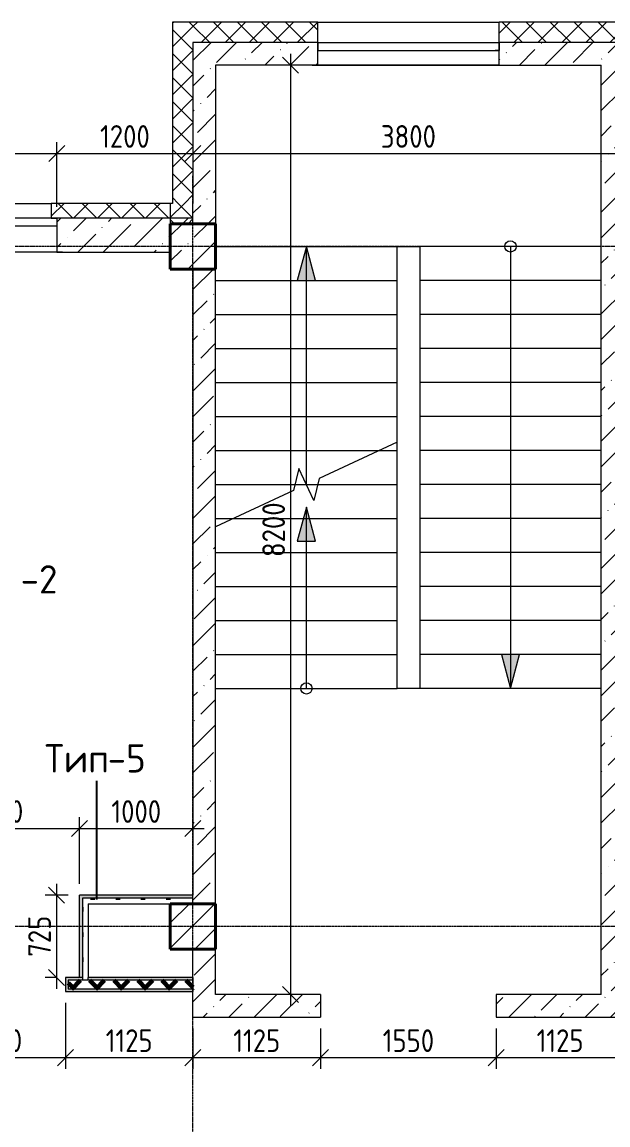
# Model space of a CAD drawing. Header units: millimetres. Extents: x -60946 to 138510, y -262288 to 24501.
# Drawn here: x 7302 to 12469, y -196976 to -187243 of the extents above; entities that cross this region are included whole.
import ezdxf

# ---------------------------------------------------------------- set-up
doc = ezdxf.new("R2010")
doc.units = ezdxf.units.MM
doc.linetypes.add('ADSK_Линия сетки', pattern=[25, 20, -2.5, 0, -2.5])
for name, color, linetype, lineweight in [('2)Тип-2', 3, 'Continuous', 60), ('2)Тип-5', 1, 'Continuous', 60), ('_ Окна', 7, 'Continuous', 18), ('Лестницы', 7, 'Continuous', 9), ('Несущие колонны', 7, 'Continuous', 18), ('Окна', 7, 'Continuous', 9), ('Оси', 7, 'Continuous', 9), ('Перекрытие', 7, 'Continuous', 18), ('Размеры', 7, 'Continuous', 9), ('Стены внутренние', 7, 'Continuous', 18), ('Стены наружные', 7, 'Continuous', 18), ('Стены штриховка', 7, 'Continuous', 9), ('Стрелки вверх', 7, 'Continuous', 18)]:
    doc.layers.add(name, color=color, linetype=linetype, lineweight=lineweight)
doc.styles.add('GOST Common_3', font='', dxfattribs={"width": 0.9, "height": 200})
doc.styles.add('GOST Common_4', font='', dxfattribs={"height": 250})
doc.styles.get('GOST Common_3').set_extended_font_data('GOST Common')
doc.styles.get('GOST Common_4').set_extended_font_data('GOST Common')
doc.dimstyles.new('ADSK_Основной_2_0_1', dxfattribs={"dimscale": 304.8, "dimtxt": 201.142999, "dimasz": 0.463911, "dimexe": 0.328084, "dimexo": 0.328084, "dimgap": 0.164042, "dimtad": 1, "dimdec": 3, "dimrnd": 0.001, "dimdsep": 46, "dimtxsty": 'GOST Common_3', "dimblk1": 'OBLIQUE', "dimblk2": 'OBLIQUE', "dimsah": 1, "dimcen": 0.09, "dimdle": 0.328084, "dimazin": 2, "dimtfac": 1, "dimtdec": 4, "dimtix": 1, "dimtmove": 1, "dimatfit": 3, "dimfxl": 1, "dimtvp": 1, "dimtolj": 1, "dimtzin": 0, "dimlwd": 20, "dimlwe": 20, "dimarcsym": 2})
pattern_1 = [(45, (9.36, -198628.46), (-224.5064, 224.5064), []), (45, (233.87, -198628.46), (-224.5064, 224.5064), [396.875, -79.375, 3.353, -76.022])]
pattern_2 = [(45, (9.36, -198628.46), (84.1895, 308.696), [396.875, -79.375, 3.353, -76.022])]
pattern_3 = [(45, (9.36, -198628.46), (-106.066, 106.066), []), (135, (9.36, -198628.46), (-106.066, -106.066), [])]
pattern_4 = [(0, (9.36, -198628.46), (111.125, 111.125), [55.562, -166.688]), (90, (37.14, -198656.24), (-111.125, 111.125), [55.562, -166.688])]

# ---------------------------------------------------------------- blocks, each defined once
blk = doc.blocks.new('ADSK_КолоннаЖБ_Прямоугольная - 400x400 мм-1807143-Кладочный план 4-го этажа')
at = {"layer": 'Несущие колонны', "lineweight": 40}
for p, q in [((-200, 200), (200, 200)), ((-200, -200), (-200, 200)), ((200, 200), (200, -200)), ((200, -200), (-200, -200))]:
    blk.add_line(p, q, dxfattribs=at)
blk = doc.blocks.new('ОКНО L01 _СТ_RS - ОК-3_1200х2000h_противоударное-3556414-Кладочный план 4-го этажа')
at = {"layer": '_ Окна'}
for p, q in [((-638.1, -79), (561.9, -79)), ((-638.1, -149), (-638.1, -79)), ((-638.1, -79), (-598.1, -79)), ((-618.1, -79), (541.9, -79)), ((561.9, -79), (521.9, -79)), ((561.9, -149), (561.9, -79)), ((-638.1, -149), (561.9, -149)), ((-638.1, -149), (-633.1, -149)), ((-618.1, -149), (541.9, -149)), ((561.9, -149), (556.9, -149))]:
    blk.add_line(p, q, dxfattribs=at)
at = {"layer": 'Окна'}
blk.add_line((-688.1, 150), (611.9, 150), dxfattribs=at)
blk = doc.blocks.new('ОКНО L03 _2СТ_RS - ОК-6_1600х1980h_лестничная клетка-3556673-Кладочный план 4-го этажа')
at = {"layer": '_ Окна'}
for p, q in [((-838.1, 100), (761.9, 100)), ((-838.1, 100), (-838.1, 30)), ((-838.1, 100), (-833.1, 100)), ((-818.1, 100), (-38.1, 100)), ((-38.1, 100), (741.9, 100)), ((761.9, 100), (756.9, 100)), ((761.9, 100), (761.9, 30)), ((-838.1, 30), (761.9, 30)), ((-838.1, 30), (-803.1, 30)), ((-818.1, 30), (-38.1, 30)), ((-38.1, 30), (741.9, 30)), ((761.9, 30), (726.9, 30))]:
    blk.add_line(p, q, dxfattribs=at)
at = {"layer": 'Окна'}
blk.add_line((-888.1, -100), (811.9, -100), dxfattribs=at)
blk = doc.blocks.new('_Oblique')
at = {"color": 0, "linetype": 'ByBlock', "lineweight": -2}
blk.add_line((-0.5, -0.5), (0.5, 0.5), dxfattribs=at)
blk = doc.blocks.new('*D5898')
at = {"layer": 'Defpoints', "color": 0, "transparency": 16777216}
for p in [(7609.4, -188403), (6409.4, -188974.5), (7609.4, -188974.5)]:
    blk.add_point(p, dxfattribs=at)
at = {"layer": 'Размеры', "color": 0, "lineweight": 20, "transparency": 16777216}
for p, q in [((6409.4, -188874.5), (6409.4, -188303)), ((7609.4, -188874.5), (7609.4, -188303)), ((6309.4, -188403), (7709.4, -188403))]:
    blk.add_line(p, q, dxfattribs=at)
at = {"layer": 'Размеры', "color": 0, "lineweight": 20, "transparency": 16777216, "xscale": 141.4, "yscale": 141.4, "zscale": 141.4, "rotation": 180}
blk.add_blockref('_Oblique', (6409.4, -188403), dxfattribs=at)
at = {"layer": 'Размеры', "color": 0, "lineweight": 20, "transparency": 16777216, "xscale": 141.4, "yscale": 141.4, "zscale": 141.4}
blk.add_blockref('_Oblique', (7609.4, -188403), dxfattribs=at)
at = {"layer": 'Размеры', "color": 0, "lineweight": 9, "transparency": 16777216, "insert": (7009.4, -188253), "char_height": 200, "width": 560.473, "attachment_point": 5, "style": 'GOST Common_3'}
blk.add_mtext('\\A1;1200', dxfattribs=at)
blk = doc.blocks.new('*D5899')
at = {"layer": 'Defpoints', "color": 0, "transparency": 16777216}
for p in [(8809.4, -188303), (8809.4, -188403), (7609.4, -188974.5)]:
    blk.add_point(p, dxfattribs=at)
at = {"layer": 'Размеры', "color": 0, "lineweight": 20, "transparency": 16777216}
for p, q in [((7609.4, -188874.5), (7609.4, -188303)), ((7509.4, -188403), (8909.4, -188403)), ((8809.4, -188403), (8809.4, -188503))]:
    blk.add_line(p, q, dxfattribs=at)
at = {"layer": 'Размеры', "color": 0, "lineweight": 20, "transparency": 16777216, "xscale": 141.4, "yscale": 141.4, "zscale": 141.4, "rotation": 180}
blk.add_blockref('_Oblique', (7609.4, -188403), dxfattribs=at)
at = {"layer": 'Размеры', "color": 0, "lineweight": 20, "transparency": 16777216, "xscale": 141.4, "yscale": 141.4, "zscale": 141.4}
blk.add_blockref('_Oblique', (8809.4, -188403), dxfattribs=at)
at = {"layer": 'Размеры', "color": 0, "lineweight": 9, "transparency": 16777216, "insert": (8209.4, -188253), "char_height": 200, "width": 560.473, "attachment_point": 5, "style": 'GOST Common_3'}
blk.add_mtext('\\A1;1200', dxfattribs=at)
blk = doc.blocks.new('*D5900')
at = {"layer": 'Defpoints', "color": 0, "transparency": 16777216}
for p in [(8809.4, -188303), (12609.4, -188303), (12609.4, -188403)]:
    blk.add_point(p, dxfattribs=at)
at = {"layer": 'Размеры', "color": 0, "lineweight": 20, "transparency": 16777216}
for p, q in [((8709.4, -188403), (12709.4, -188403)), ((8809.4, -188403), (8809.4, -188503)), ((12609.4, -188403), (12609.4, -188503))]:
    blk.add_line(p, q, dxfattribs=at)
at = {"layer": 'Размеры', "color": 0, "lineweight": 20, "transparency": 16777216, "xscale": 141.4, "yscale": 141.4, "zscale": 141.4, "rotation": 180}
blk.add_blockref('_Oblique', (8809.4, -188403), dxfattribs=at)
at = {"layer": 'Размеры', "color": 0, "lineweight": 20, "transparency": 16777216, "xscale": 141.4, "yscale": 141.4, "zscale": 141.4}
blk.add_blockref('_Oblique', (12609.4, -188403), dxfattribs=at)
at = {"layer": 'Размеры', "color": 0, "lineweight": 9, "transparency": 16777216, "insert": (10709.4, -188253), "char_height": 200, "width": 605.475, "attachment_point": 5, "style": 'GOST Common_3'}
blk.add_mtext('\\A1;3800', dxfattribs=at)
blk = doc.blocks.new('*D5993')
at = {"layer": 'Defpoints', "color": 0, "transparency": 16777216}
for p in [(7809.4, -194360), (6359.4, -194948.5), (7809.4, -194948.5)]:
    blk.add_point(p, dxfattribs=at)
at = {"layer": 'Размеры', "color": 0, "lineweight": 20, "transparency": 16777216}
for p, q in [((6359.4, -194848.5), (6359.4, -194260)), ((7809.4, -194848.5), (7809.4, -194260)), ((6259.4, -194360), (7909.4, -194360))]:
    blk.add_line(p, q, dxfattribs=at)
at = {"layer": 'Размеры', "color": 0, "lineweight": 20, "transparency": 16777216, "xscale": 141.4, "yscale": 141.4, "zscale": 141.4, "rotation": 180}
blk.add_blockref('_Oblique', (6359.4, -194360), dxfattribs=at)
at = {"layer": 'Размеры', "color": 0, "lineweight": 20, "transparency": 16777216, "xscale": 141.4, "yscale": 141.4, "zscale": 141.4}
blk.add_blockref('_Oblique', (7809.4, -194360), dxfattribs=at)
at = {"layer": 'Размеры', "color": 0, "lineweight": 9, "transparency": 16777216, "insert": (7084.4, -194210), "char_height": 200, "width": 580.928, "attachment_point": 5, "style": 'GOST Common_3'}
blk.add_mtext('\\A1;1450', dxfattribs=at)
blk = doc.blocks.new('*D5994')
at = {"layer": 'Defpoints', "color": 0, "transparency": 16777216}
for p in [(8809.4, -194260), (8809.4, -194360), (7809.4, -194948.5)]:
    blk.add_point(p, dxfattribs=at)
at = {"layer": 'Размеры', "color": 0, "lineweight": 20, "transparency": 16777216}
for p, q in [((7809.4, -194848.5), (7809.4, -194260)), ((7709.4, -194360), (8909.4, -194360)), ((8809.4, -194360), (8809.4, -194460))]:
    blk.add_line(p, q, dxfattribs=at)
at = {"layer": 'Размеры', "color": 0, "lineweight": 20, "transparency": 16777216, "xscale": 141.4, "yscale": 141.4, "zscale": 141.4, "rotation": 180}
blk.add_blockref('_Oblique', (7809.4, -194360), dxfattribs=at)
at = {"layer": 'Размеры', "color": 0, "lineweight": 20, "transparency": 16777216, "xscale": 141.4, "yscale": 141.4, "zscale": 141.4}
blk.add_blockref('_Oblique', (8809.4, -194360), dxfattribs=at)
at = {"layer": 'Размеры', "color": 0, "lineweight": 9, "transparency": 16777216, "insert": (8309.4, -194210), "char_height": 200, "width": 560.473, "attachment_point": 5, "style": 'GOST Common_3'}
blk.add_mtext('\\A1;1000', dxfattribs=at)
blk = doc.blocks.new('*D5995')
at = {"layer": 'Defpoints', "color": 0, "transparency": 16777216}
for p in [(7809.4, -194948.5), (7606.5, -195673.5), (7706.5, -195673.5)]:
    blk.add_point(p, dxfattribs=at)
at = {"layer": 'Размеры', "color": 0, "lineweight": 20, "transparency": 16777216}
for p, q in [((7606.5, -194848.5), (7606.5, -195773.5)), ((7709.4, -194948.5), (7506.5, -194948.5)), ((7606.5, -195673.5), (7506.5, -195673.5))]:
    blk.add_line(p, q, dxfattribs=at)
at = {"layer": 'Размеры', "color": 0, "lineweight": 20, "transparency": 16777216, "xscale": 141.4, "yscale": 141.4, "zscale": 141.4}
for p, rotation in [((7606.5, -194948.5), 90), ((7606.5, -195673.5), 270)]:
    blk.add_blockref('_Oblique', p, dxfattribs=dict(at, rotation=rotation))
at = {"layer": 'Размеры', "color": 0, "lineweight": 9, "transparency": 16777216, "insert": (7456.5, -195311), "char_height": 200, "width": 454.106, "attachment_point": 5, "rotation": 90, "style": 'GOST Common_3'}
blk.add_mtext('\\A1;725', dxfattribs=at)
blk = doc.blocks.new('*D6006')
at = {"layer": 'Defpoints', "color": 0, "transparency": 16777216}
for p in [(6484.4, -195798.5), (7684.4, -195798.5), (7684.4, -196382.2)]:
    blk.add_point(p, dxfattribs=at)
at = {"layer": 'Размеры', "color": 0, "lineweight": 20, "transparency": 16777216}
for p, q in [((6484.4, -195898.5), (6484.4, -196482.2)), ((7684.4, -195898.5), (7684.4, -196482.2)), ((6384.4, -196382.2), (7784.4, -196382.2))]:
    blk.add_line(p, q, dxfattribs=at)
at = {"layer": 'Размеры', "color": 0, "lineweight": 20, "transparency": 16777216, "xscale": 141.4, "yscale": 141.4, "zscale": 141.4, "rotation": 180}
blk.add_blockref('_Oblique', (6484.4, -196382.2), dxfattribs=at)
at = {"layer": 'Размеры', "color": 0, "lineweight": 20, "transparency": 16777216, "xscale": 141.4, "yscale": 141.4, "zscale": 141.4}
blk.add_blockref('_Oblique', (7684.4, -196382.2), dxfattribs=at)
at = {"layer": 'Размеры', "color": 0, "lineweight": 9, "transparency": 16777216, "insert": (7084.4, -196232.2), "char_height": 200, "width": 560.473, "attachment_point": 5, "style": 'GOST Common_3'}
blk.add_mtext('\\A1;1200', dxfattribs=at)
blk = doc.blocks.new('*D6007')
at = {"layer": 'Defpoints', "color": 0, "transparency": 16777216}
for p in [(7684.4, -195798.5), (8809.4, -196023.5), (8809.4, -196382.2)]:
    blk.add_point(p, dxfattribs=at)
at = {"layer": 'Размеры', "color": 0, "lineweight": 20, "transparency": 16777216}
for p, q in [((7684.4, -195898.5), (7684.4, -196482.2)), ((8809.4, -196123.5), (8809.4, -196482.2)), ((7584.4, -196382.2), (8909.4, -196382.2))]:
    blk.add_line(p, q, dxfattribs=at)
at = {"layer": 'Размеры', "color": 0, "lineweight": 20, "transparency": 16777216, "xscale": 141.4, "yscale": 141.4, "zscale": 141.4, "rotation": 180}
blk.add_blockref('_Oblique', (7684.4, -196382.2), dxfattribs=at)
at = {"layer": 'Размеры', "color": 0, "lineweight": 20, "transparency": 16777216, "xscale": 141.4, "yscale": 141.4, "zscale": 141.4}
blk.add_blockref('_Oblique', (8809.4, -196382.2), dxfattribs=at)
at = {"layer": 'Размеры', "color": 0, "lineweight": 9, "transparency": 16777216, "insert": (8246.9, -196232.2), "char_height": 200, "width": 515.472, "attachment_point": 5, "style": 'GOST Common_3'}
blk.add_mtext('\\A1;1125', dxfattribs=at)
blk = doc.blocks.new('*D6008')
at = {"layer": 'Defpoints', "color": 0, "transparency": 16777216}
for p in [(8809.4, -196023.5), (9934.4, -196023.5), (9934.4, -196382.2)]:
    blk.add_point(p, dxfattribs=at)
at = {"layer": 'Размеры', "color": 0, "lineweight": 20, "transparency": 16777216}
for p, q in [((8809.4, -196123.5), (8809.4, -196482.2)), ((9934.4, -196123.5), (9934.4, -196482.2)), ((8709.4, -196382.2), (10034.4, -196382.2))]:
    blk.add_line(p, q, dxfattribs=at)
at = {"layer": 'Размеры', "color": 0, "lineweight": 20, "transparency": 16777216, "xscale": 141.4, "yscale": 141.4, "zscale": 141.4, "rotation": 180}
blk.add_blockref('_Oblique', (8809.4, -196382.2), dxfattribs=at)
at = {"layer": 'Размеры', "color": 0, "lineweight": 20, "transparency": 16777216, "xscale": 141.4, "yscale": 141.4, "zscale": 141.4}
blk.add_blockref('_Oblique', (9934.4, -196382.2), dxfattribs=at)
at = {"layer": 'Размеры', "color": 0, "lineweight": 9, "transparency": 16777216, "insert": (9371.9, -196232.2), "char_height": 200, "width": 515.472, "attachment_point": 5, "style": 'GOST Common_3'}
blk.add_mtext('\\A1;1125', dxfattribs=at)
blk = doc.blocks.new('*D6009')
at = {"layer": 'Defpoints', "color": 0, "transparency": 16777216}
for p in [(9934.4, -196023.5), (11484.4, -196023.5), (11484.4, -196382.2)]:
    blk.add_point(p, dxfattribs=at)
at = {"layer": 'Размеры', "color": 0, "lineweight": 20, "transparency": 16777216}
for p, q in [((9934.4, -196123.5), (9934.4, -196482.2)), ((11484.4, -196123.5), (11484.4, -196482.2)), ((9834.4, -196382.2), (11584.4, -196382.2))]:
    blk.add_line(p, q, dxfattribs=at)
at = {"layer": 'Размеры', "color": 0, "lineweight": 20, "transparency": 16777216, "xscale": 141.4, "yscale": 141.4, "zscale": 141.4, "rotation": 180}
blk.add_blockref('_Oblique', (9934.4, -196382.2), dxfattribs=at)
at = {"layer": 'Размеры', "color": 0, "lineweight": 20, "transparency": 16777216, "xscale": 141.4, "yscale": 141.4, "zscale": 141.4}
blk.add_blockref('_Oblique', (11484.4, -196382.2), dxfattribs=at)
at = {"layer": 'Размеры', "color": 0, "lineweight": 9, "transparency": 16777216, "insert": (10709.4, -196232.2), "char_height": 200, "width": 560.473, "attachment_point": 5, "style": 'GOST Common_3'}
blk.add_mtext('\\A1;1550', dxfattribs=at)
blk = doc.blocks.new('*D6010')
at = {"layer": 'Defpoints', "color": 0, "transparency": 16777216}
for p in [(11484.4, -196023.5), (12609.4, -196023.5), (12609.4, -196382.2)]:
    blk.add_point(p, dxfattribs=at)
at = {"layer": 'Размеры', "color": 0, "lineweight": 20, "transparency": 16777216}
for p, q in [((11484.4, -196123.5), (11484.4, -196482.2)), ((12609.4, -196123.5), (12609.4, -196482.2)), ((11384.4, -196382.2), (12709.4, -196382.2))]:
    blk.add_line(p, q, dxfattribs=at)
at = {"layer": 'Размеры', "color": 0, "lineweight": 20, "transparency": 16777216, "xscale": 141.4, "yscale": 141.4, "zscale": 141.4, "rotation": 180}
blk.add_blockref('_Oblique', (11484.4, -196382.2), dxfattribs=at)
at = {"layer": 'Размеры', "color": 0, "lineweight": 20, "transparency": 16777216, "xscale": 141.4, "yscale": 141.4, "zscale": 141.4}
blk.add_blockref('_Oblique', (12609.4, -196382.2), dxfattribs=at)
at = {"layer": 'Размеры', "color": 0, "lineweight": 9, "transparency": 16777216, "insert": (12046.9, -196232.2), "char_height": 200, "width": 515.472, "attachment_point": 5, "style": 'GOST Common_3'}
blk.add_mtext('\\A1;1125', dxfattribs=at)
blk = doc.blocks.new('*D6043')
at = {"layer": 'Defpoints', "color": 0, "transparency": 16777216}
for p in [(9770.8, -187623.5), (9670.8, -195823.5), (9770.8, -195823.5)]:
    blk.add_point(p, dxfattribs=at)
at = {"layer": 'Размеры', "color": 0, "lineweight": 20, "transparency": 16777216}
for p, q in [((9670.8, -187523.5), (9670.8, -195923.5)), ((9670.8, -187623.5), (9570.8, -187623.5)), ((9670.8, -195823.5), (9570.8, -195823.5))]:
    blk.add_line(p, q, dxfattribs=at)
at = {"layer": 'Размеры', "color": 0, "lineweight": 20, "transparency": 16777216, "xscale": 141.4, "yscale": 141.4, "zscale": 141.4}
for p, rotation in [((9670.8, -187623.5), 90), ((9670.8, -195823.5), 270)]:
    blk.add_blockref('_Oblique', p, dxfattribs=dict(at, rotation=rotation))
at = {"layer": 'Размеры', "color": 0, "lineweight": 9, "transparency": 16777216, "insert": (9520.8, -191723.5), "char_height": 200, "width": 605.475, "attachment_point": 5, "rotation": 90, "style": 'GOST Common_3'}
blk.add_mtext('\\A1;8200', dxfattribs=at)

msp = doc.modelspace()

# ---------------------------------------------------------------- hatches: boundary and pattern name
at = {"layer": '2)Тип-2'}
h = msp.add_hatch(dxfattribs=at)
h.set_pattern_fill('FP_4', color=256, style=0, pattern_type=2)
h.set_pattern_definition(pattern_3)
h.paths.add_polyline_path([(2709.3615, -195773.4914), (4159.3615, -195773.4914), (4159.3615, -195698.4914), (1884.3615, -195698.4914), (1884.3615, -195773.4914), (2634.3615, -195773.4914)])
h.paths.add_polyline_path([(7709.3615, -195773.4914), (8809.3615, -195773.4914), (8809.3615, -195698.4914), (7709.3615, -195698.4914)])
h.paths.add_polyline_path([(5409.3615, -195773.4914), (5604.3615, -195773.4914), (5604.3615, -195698.4914), (5409.3615, -195698.4914)])
h.paths.add_polyline_path([(6459.3615, -195773.4914), (6459.3615, -195698.4914), (6264.3615, -195698.4914), (6264.3615, -195773.4914)])
h.paths.add_polyline_path([(634.3615, -195773.4914), (634.3615, -195698.4914), (-1865.6385, -195698.4914), (-1865.6385, -195773.4914), (-4.9621, -195773.4914)])
h.paths.add_polyline_path([(-9665.6385, -195773.4914), (-3071.7357, -195773.4914), (-3071.7357, -195698.4914), (-9665.6385, -195698.4914)])
h = msp.add_hatch(color=256, dxfattribs=at)
h.paths.add_polyline_path([(1884.3615, -195798.4914), (1884.3615, -195698.4914), (2059.3615, -195698.4914), (2059.3615, -195673.4914), (1859.3615, -195673.4914), (1859.3615, -195798.4914)])
h.paths.add_polyline_path([(4184.3615, -195798.4914), (4184.3615, -195673.4914), (4034.3615, -195673.4914), (4034.3615, -195698.4914), (4159.3615, -195698.4914), (4159.3615, -195798.4914)])
h.paths.add_polyline_path([(7684.3615, -195798.4914), (7709.3615, -195798.4914), (7709.3615, -195698.4914), (7834.3615, -195698.4914), (7834.3615, -195673.4914), (7684.3615, -195673.4914)])
h.paths.add_polyline_path([(5409.3615, -195798.4914), (5409.3615, -195698.4914), (5534.3615, -195698.4914), (5534.3615, -195673.4914), (5384.3615, -195673.4914), (5384.3615, -195798.4914)])
h.paths.add_polyline_path([(6484.3615, -195798.4914), (6484.3615, -195673.4914), (6334.3615, -195673.4914), (6334.3615, -195698.4914), (6459.3615, -195698.4914), (6459.3615, -195798.4914)])
h.paths.add_polyline_path([(659.3615, -195798.4914), (659.3615, -195673.4914), (459.3615, -195673.4914), (459.3615, -195698.4914), (634.3615, -195698.4914), (634.3615, -195798.4914)])
h.paths.add_polyline_path([(8809.3615, -195698.4914), (8809.3615, -195673.4914), (7884.3615, -195673.4914), (7884.3615, -195698.4914)])
h.paths.add_polyline_path([(6264.3615, -195698.4914), (6284.3615, -195698.4914), (6284.3615, -195673.4914), (6264.3615, -195673.4914)])
h.paths.add_polyline_path([(-3071.7357, -195698.4914), (-3071.7357, -195673.4914), (-3615.6385, -195673.4914), (-3615.6385, -195698.4914), (-3305.1281, -195698.4914)])
h.paths.add_polyline_path([(-1865.6385, -195698.4914), (-1065.6385, -195698.4914), (-1065.6385, -195673.4914), (-1865.6385, -195673.4914)])
h.paths.add_polyline_path([(-8690.6385, -195698.4914), (-3690.6385, -195698.4914), (-3690.6385, -195673.4914), (-8690.6385, -195673.4914)])
h.paths.add_polyline_path([(-1015.6385, -195698.4914), (409.3615, -195698.4914), (409.3615, -195673.4914), (-1015.6385, -195673.4914)])
h.paths.add_polyline_path([(5604.3615, -195698.4914), (5604.3615, -195673.4914), (5584.3615, -195673.4914), (5584.3615, -195698.4914)])
h.paths.add_polyline_path([(-9080.4185, -195698.4914), (-8740.6385, -195698.4914), (-8740.6385, -195673.4914), (-9640.6385, -195673.4914), (-9640.6385, -195698.4914)])
h.paths.add_polyline_path([(3295.2038, -195698.4914), (3984.3615, -195698.4914), (3984.3615, -195673.4914), (2109.3615, -195673.4914), (2109.3615, -195698.4914)])
h = msp.add_hatch(color=256, dxfattribs=at)
h.paths.add_polyline_path([(7709.3615, -195798.4914), (8809.3615, -195798.4914), (8809.3615, -195773.4914), (7709.3615, -195773.4914)])
h.paths.add_polyline_path([(1884.3615, -195798.4914), (2634.3615, -195798.4914), (2634.3615, -195773.4914), (1884.3615, -195773.4914)])
h.paths.add_polyline_path([(6264.3615, -195798.4914), (6459.3615, -195798.4914), (6459.3615, -195773.4914), (6264.3615, -195773.4914)])
h.paths.add_polyline_path([(2709.3615, -195798.4914), (4159.3615, -195798.4914), (4159.3615, -195773.4914), (2709.3615, -195773.4914)])
h.paths.add_polyline_path([(5604.3615, -195798.4914), (5604.3615, -195773.4914), (5409.3615, -195773.4914), (5409.3615, -195798.4914)])
h.paths.add_polyline_path([(-1865.6385, -195798.4914), (634.3615, -195798.4914), (634.3615, -195773.4914), (-1865.6385, -195773.4914)])
h.paths.add_polyline_path([(-9640.6385, -195798.4914), (-3071.7357, -195798.4914), (-3071.7357, -195773.4914), (-9740.6385, -195773.4914), (-9740.6385, -195798.4914)])
at = {"layer": '2)Тип-5', "true_color": 0xd50000}
for points in [[(7809.3615, -195673.4914), (7834.3615, -195673.4914), (7834.3615, -194948.4914), (7809.3615, -194948.4914), (7809.3615, -195092.7203)], [(7884.3615, -194973.4914), (8809.3615, -194973.4914), (8809.3615, -194948.4914), (7834.3615, -194948.4914), (7834.3615, -194973.4914)]]:
    msp.add_hatch(color=12, dxfattribs=at).paths.add_polyline_path(points)
h = msp.add_hatch(dxfattribs=at)
h.set_pattern_fill('FP_7', color=12, style=0, pattern_type=2)
h.set_pattern_definition(pattern_4)
h.paths.add_polyline_path([(7884.3615, -195698.4914), (7884.3615, -194973.4914), (7834.3615, -194973.4914), (7834.3615, -195698.4914)])
h = msp.add_hatch(dxfattribs=at)
h.set_pattern_fill('FP_7', color=12, style=0, pattern_type=2)
h.set_pattern_definition(pattern_4)
h.paths.add_polyline_path([(8809.3615, -195023.4914), (8809.3615, -194973.4914), (7884.3615, -194973.4914), (7884.3615, -195023.4914)])
at = {"layer": 'Несущие колонны', "lineweight": 9}
h = msp.add_hatch(dxfattribs=at)
h.set_pattern_fill('FP_1', color=256, style=0, pattern_type=2)
h.set_pattern_definition(pattern_1)
h.paths.add_polyline_path([(8609.3615, -189423.4914), (9009.3615, -189423.4914), (9009.3615, -189023.4914), (8609.3615, -189023.4914), (8609.3615, -189273.4914)])
h = msp.add_hatch(dxfattribs=at)
h.set_pattern_fill('FP_1', color=256, style=0, pattern_type=2)
h.set_pattern_definition(pattern_1)
h.paths.add_polyline_path([(9009.3615, -195423.4914), (9009.3615, -195023.4914), (8609.3615, -195023.4914), (8609.3615, -195423.4914), (8809.3615, -195423.4914)])
at = {"layer": 'Стены внутренние', "lineweight": 9}
h = msp.add_hatch(dxfattribs=at)
h.set_pattern_fill('FP_2', color=256, style=0, pattern_type=2)
h.set_pattern_definition(pattern_2)
h.paths.add_polyline_path([(3295.2038, -189273.4914), (3609.3615, -189273.4914), (3609.3615, -188974.4914), (2009.3615, -188974.4914), (2009.3615, -189273.4914), (2609.3615, -189273.4914), (2609.3615, -189023.4914), (3009.3615, -189023.4914), (3009.3615, -189273.4914)])
h.paths.add_polyline_path([(6409.3615, -189273.4914), (6409.3615, -188974.4914), (5209.3615, -188974.4914), (5209.3615, -189273.4914), (5934.3615, -189273.4914)])
h.paths.add_polyline_path([(409.3615, -189273.4914), (409.3615, -188974.4914), (-790.6385, -188974.4914), (-790.6385, -189273.4914), (-4.9621, -189273.4914)])
h.paths.add_polyline_path([(8609.3615, -189273.4914), (8609.3615, -189023.4914), (8809.3615, -189023.4914), (8809.3615, -188973.4914), (7609.3615, -188974.4914), (7609.3615, -189273.4914)])
h.paths.add_polyline_path([(-1990.6385, -189273.4914), (-1990.6385, -188974.4914), (-2940.6385, -188973.4914), (-2940.6385, -189273.4914), (-2480.0866, -189273.4914)])
at = {"layer": 'Стены наружные', "lineweight": 9}
h = msp.add_hatch(dxfattribs=at)
h.set_pattern_fill('FP_4', color=256, style=0, pattern_type=2)
h.set_pattern_definition(pattern_3)
h.paths.add_polyline_path([(8809.3615, -188843.4914), (8809.3615, -187243.4914), (8629.3615, -187243.4914), (8629.3615, -188843.4914)])
h = msp.add_hatch(dxfattribs=at)
h.set_pattern_fill('FP_4', color=256, style=0, pattern_type=2)
h.set_pattern_definition(pattern_3)
h.paths.add_polyline_path([(12789.3615, -187423.4914), (12789.3615, -187243.4914), (12128.9933, -187243.4914), (12128.9933, -187423.4914), (12609.3615, -187423.4914)])
h.paths.add_polyline_path([(8809.3615, -187423.4914), (9228.9933, -187423.4914), (9228.9933, -187243.4914), (8809.3615, -187243.4914)])
h = msp.add_hatch(dxfattribs=at)
h.set_pattern_fill('FP_4', color=256, style=0, pattern_type=2)
h.set_pattern_definition(pattern_3)
h.paths.add_polyline_path([(12128.9933, -187423.4914), (12128.9933, -187243.4914), (11509.3615, -187243.4914), (11509.3615, -187423.4914), (11545.6187, -187423.4914)])
h.paths.add_polyline_path([(9895.5357, -187423.4914), (9909.3615, -187423.4914), (9909.3615, -187243.4914), (9228.9933, -187243.4914), (9228.9933, -187423.4914)])
h = msp.add_hatch(dxfattribs=at)
h.set_pattern_fill('FP_2', color=256, style=0, pattern_type=2)
h.set_pattern_definition(pattern_2)
h.paths.add_polyline_path([(12609.3615, -187623.4914), (12609.3615, -187423.4914), (12128.9933, -187423.4914), (12128.9933, -187623.4914), (12409.3615, -187623.4914)])
h.paths.add_polyline_path([(8809.3615, -187623.4914), (9228.9933, -187623.4914), (9228.9933, -187423.4914), (8809.3615, -187423.4914)])
h = msp.add_hatch(dxfattribs=at)
h.set_pattern_fill('FP_3', color=256, style=0, pattern_type=2)
h.set_pattern_definition([(45, (9.36, -198628.46), (84.1903, 308.6967), [396.875, -79.375, 3.353, -76.022])])
h.paths.add_polyline_path([(9909.3615, -187623.4914), (9909.3615, -187423.4914), (9228.9933, -187423.4914), (9228.9933, -187623.4914), (9895.5357, -187623.4914)])
h.paths.add_polyline_path([(12128.9933, -187623.4914), (12128.9933, -187423.4914), (11509.3615, -187423.4914), (11509.3615, -187623.4914), (11545.6187, -187623.4914)])
h = msp.add_hatch(dxfattribs=at)
h.set_pattern_fill('FP_2', color=256, style=0, pattern_type=2)
h.set_pattern_definition(pattern_2)
h.paths.add_polyline_path([(8809.3615, -196023.4914), (9009.3615, -196023.4914), (9009.3615, -195423.4914), (8809.3615, -195423.4914), (8809.3615, -195798.4914)])
h.paths.add_polyline_path([(9009.3615, -195023.4914), (9009.3615, -189423.4914), (8809.3615, -189423.4914), (8809.3615, -195023.4914)])
h.paths.add_polyline_path([(9009.3615, -189023.4914), (9009.3615, -187623.4914), (8809.3615, -187623.4914), (8809.3615, -189023.4914)])
h = msp.add_hatch(dxfattribs=at)
h.set_pattern_fill('FP_2', color=256, style=0, pattern_type=2)
h.set_pattern_definition(pattern_2)
h.paths.add_polyline_path([(12409.3615, -195823.4914), (12609.3615, -195823.4914), (12609.3615, -187623.4914), (12409.3615, -187623.4914), (12409.3615, -195092.7203)])
h = msp.add_hatch(dxfattribs=at)
h.set_pattern_fill('FP_4', color=256, style=0, pattern_type=2)
h.set_pattern_definition(pattern_3)
h.paths.add_polyline_path([(3659.3615, -188973.4914), (3659.3615, -188843.4914), (1959.3615, -188843.4914), (1959.3615, -188973.4914), (3295.2038, -188973.4914)])
h.paths.add_polyline_path([(8809.3615, -188973.4914), (8809.3615, -188843.4914), (7559.3615, -188843.4914), (7559.3615, -188973.4914)])
h.paths.add_polyline_path([(459.3615, -188973.4914), (459.3615, -188843.4914), (-840.6385, -188843.4914), (-840.6385, -188973.4914), (-4.9621, -188973.4914)])
h.paths.add_polyline_path([(5159.3615, -188973.4914), (6459.3615, -188973.4914), (6459.3615, -188843.4914), (5159.3615, -188843.4914)])
h.paths.add_polyline_path([(-1940.6385, -188973.4914), (-1940.6385, -188843.4914), (-2810.6385, -188843.4914), (-2810.6385, -188973.4914), (-2480.0866, -188973.4914)])
h = msp.add_hatch(dxfattribs=at)
h.set_pattern_fill('FP_4', color=256, style=0, pattern_type=2)
h.set_pattern_definition(pattern_3)
h.paths.add_polyline_path([(8609.3615, -189023.4914), (8809.3615, -189023.4914), (8809.3615, -188843.4914), (8609.3615, -188843.4914)])
h = msp.add_hatch(dxfattribs=at)
h.set_pattern_fill('FP_2', color=256, style=0, pattern_type=2)
h.set_pattern_definition(pattern_2)
h.paths.add_polyline_path([(9009.3615, -196023.4914), (9934.3615, -196023.4914), (9934.3615, -195823.4914), (9009.3615, -195823.4914)])
h.paths.add_polyline_path([(12609.3615, -196023.4914), (12609.3615, -195823.4914), (11484.3615, -195823.4914), (11484.3615, -196023.4914)])
at = {"layer": 'Стрелки вверх'}
for points in [[(9889.7463, -189523.4914), (9809.3615, -189223.4914), (9728.9767, -189523.4914)], [(9889.7463, -191823.4914), (9809.3615, -191523.4914), (9728.9767, -191823.4914)], [(11609.3615, -193123.4914), (11689.7463, -192823.4914), (11528.9767, -192823.4914)]]:
    msp.add_hatch(color=256, dxfattribs=at).paths.add_polyline_path(points)

# ---------------------------------------------------------------- linework, layer by layer
at = {"layer": '2)Тип-5', "lineweight": 25}
msp.add_line((7961.6503, -194985.9914), (7961.6503, -193938.2069), dxfattribs=at)
at = {"layer": 'Лестницы'}
for p, q in [((9009.3615, -189223.4914), (10609.3615, -189223.4914)), ((9009.3615, -189223.4914), (10609.3615, -189223.4914)), ((10609.3615, -189223.4914), (10809.3615, -189223.4914)), ((10609.3615, -189523.4914), (10609.3615, -189223.4914)), ((12409.3615, -189223.4914), (10809.3615, -189223.4914)), ((10809.3615, -189223.4914), (10809.3615, -189523.4914)), ((12409.3615, -189223.4914), (10809.3615, -189223.4914)), ((9009.3615, -189523.4914), (10609.3615, -189523.4914)), ((9009.3615, -189523.4914), (10609.3615, -189523.4914)), ((10609.3615, -189823.4914), (10609.3615, -189523.4914)), ((10809.3615, -189523.4914), (10809.3615, -189823.4914)), ((12409.3615, -189523.4914), (10809.3615, -189523.4914)), ((12409.3615, -189523.4914), (10809.3615, -189523.4914)), ((9009.3615, -189823.4914), (10609.3615, -189823.4914)), ((9009.3615, -189823.4914), (10609.3615, -189823.4914)), ((10609.3615, -190123.4914), (10609.3615, -189823.4914)), ((10809.3615, -189823.4914), (10809.3615, -190123.4914)), ((12409.3615, -189823.4914), (10809.3615, -189823.4914)), ((12409.3615, -189823.4914), (10809.3615, -189823.4914)), ((9009.3615, -190123.4914), (10609.3615, -190123.4914)), ((9009.3615, -190123.4914), (10609.3615, -190123.4914)), ((10609.3615, -190423.4914), (10609.3615, -190123.4914)), ((10809.3615, -190123.4914), (10809.3615, -190423.4914)), ((12409.3615, -190123.4914), (10809.3615, -190123.4914)), ((12409.3615, -190123.4914), (10809.3615, -190123.4914)), ((9009.3615, -190423.4914), (10609.3615, -190423.4914)), ((9009.3615, -190423.4914), (10609.3615, -190423.4914)), ((10609.3615, -190723.4914), (10609.3615, -190423.4914)), ((10809.3615, -190423.4914), (10809.3615, -190723.4914)), ((12409.3615, -190423.4914), (10809.3615, -190423.4914)), ((12409.3615, -190423.4914), (10809.3615, -190423.4914)), ((9009.3615, -190723.4914), (10609.3615, -190723.4914)), ((9009.3615, -190723.4914), (10609.3615, -190723.4914)), ((10609.3615, -190950.4453), (10609.3615, -190723.4914)), ((10809.3615, -190723.4914), (10809.3615, -191023.4914)), ((12409.3615, -190723.4914), (10809.3615, -190723.4914)), ((12409.3615, -190723.4914), (10809.3615, -190723.4914)), ((9009.3615, -191023.4914), (10452.7136, -191023.4914)), ((9009.3615, -191023.4914), (10452.7136, -191023.4914)), ((10609.3615, -190950.4453), (9922.65, -191270.6641)), ((10452.7136, -191023.4914), (10609.3615, -191023.4914)), ((10452.7136, -191023.4914), (10609.3615, -191023.4914)), ((10609.3615, -191023.4914), (10609.3615, -190950.4453)), ((10609.3615, -191323.4914), (10609.3615, -191023.4914)), ((10809.3615, -191023.4914), (10809.3615, -191323.4914)), ((12409.3615, -191023.4914), (10809.3615, -191023.4914)), ((12409.3615, -191023.4914), (10809.3615, -191023.4914)), ((9743.3274, -191181.8808), (9696.073, -191376.3187)), ((9875.3956, -191465.102), (9743.3274, -191181.8808)), ((9009.3615, -191323.4914), (9708.9117, -191323.4914)), ((9009.3615, -191323.4914), (9708.9117, -191323.4914)), ((9708.9117, -191323.4914), (9809.3615, -191323.4914)), ((9708.9117, -191323.4914), (9809.3615, -191323.4914)), ((9809.3615, -191323.4914), (9909.8113, -191323.4914)), ((9809.3615, -191323.4914), (9909.8113, -191323.4914)), ((9922.65, -191270.6641), (9875.3956, -191465.102)), ((9909.8113, -191323.4914), (10609.3615, -191323.4914)), ((9909.8113, -191323.4914), (10609.3615, -191323.4914)), ((10609.3615, -191623.4914), (10609.3615, -191323.4914)), ((10809.3615, -191323.4914), (10809.3615, -191623.4914)), ((12409.3615, -191323.4914), (10809.3615, -191323.4914)), ((12409.3615, -191323.4914), (10809.3615, -191323.4914)), ((9696.073, -191376.3187), (9009.3615, -191696.5375)), ((9009.3615, -191623.4914), (9166.0094, -191623.4914)), ((9009.3615, -191623.4914), (9166.0094, -191623.4914)), ((9166.0094, -191623.4914), (10609.3615, -191623.4914)), ((9166.0094, -191623.4914), (10609.3615, -191623.4914)), ((10609.3615, -191923.4914), (10609.3615, -191623.4914)), ((10809.3615, -191623.4914), (10809.3615, -191923.4914)), ((12409.3615, -191623.4914), (10809.3615, -191623.4914)), ((12409.3615, -191623.4914), (10809.3615, -191623.4914)), ((9009.3615, -191923.4914), (10609.3615, -191923.4914)), ((9009.3615, -191923.4914), (10609.3615, -191923.4914)), ((10609.3615, -192223.4914), (10609.3615, -191923.4914)), ((10809.3615, -191923.4914), (10809.3615, -192223.4914)), ((12409.3615, -191923.4914), (10809.3615, -191923.4914)), ((12409.3615, -191923.4914), (10809.3615, -191923.4914)), ((9009.3615, -192223.4914), (10609.3615, -192223.4914)), ((9009.3615, -192223.4914), (10609.3615, -192223.4914)), ((10609.3615, -192523.4914), (10609.3615, -192223.4914)), ((10809.3615, -192223.4914), (10809.3615, -192523.4914)), ((12409.3615, -192223.4914), (10809.3615, -192223.4914)), ((12409.3615, -192223.4914), (10809.3615, -192223.4914)), ((9009.3615, -192523.4914), (10609.3615, -192523.4914)), ((9009.3615, -192523.4914), (10609.3615, -192523.4914)), ((10609.3615, -192823.4914), (10609.3615, -192523.4914)), ((10809.3615, -192523.4914), (10809.3615, -192823.4914)), ((12409.3615, -192523.4914), (10809.3615, -192523.4914)), ((12409.3615, -192523.4914), (10809.3615, -192523.4914)), ((9009.3615, -192823.4914), (10609.3615, -192823.4914)), ((9009.3615, -192823.4914), (10609.3615, -192823.4914)), ((10609.3615, -193123.4914), (10609.3615, -192823.4914)), ((10809.3615, -192823.4914), (10809.3615, -193123.4914)), ((12409.3615, -192823.4914), (10809.3615, -192823.4914)), ((12409.3615, -192823.4914), (10809.3615, -192823.4914)), ((9009.3615, -193123.4914), (10609.3615, -193123.4914)), ((9009.3615, -193123.4914), (10609.3615, -193123.4914)), ((12409.3615, -193123.4914), (10809.3615, -193123.4914))]:
    msp.add_line(p, q, dxfattribs=at)
at = {"layer": 'Несущие колонны', "lineweight": 9}
for p, q in [((8809.3615, -189023.4914), (8609.3615, -189023.4914)), ((8609.3615, -189023.4914), (8609.3615, -189273.4914)), ((9009.3615, -189023.4914), (8809.3615, -189023.4914)), ((9009.3615, -189423.4914), (9009.3615, -189023.4914)), ((8609.3615, -189273.4914), (8609.3615, -189423.4914)), ((8609.3615, -189423.4914), (8809.3615, -189423.4914)), ((8809.3615, -189423.4914), (9009.3615, -189423.4914)), ((8809.3615, -195023.4914), (8609.3615, -195023.4914)), ((8609.3615, -195023.4914), (8609.3615, -195423.4914)), ((9009.3615, -195023.4914), (8809.3615, -195023.4914)), ((9009.3615, -195423.4914), (9009.3615, -195023.4914)), ((8609.3615, -195423.4914), (8809.3615, -195423.4914)), ((8809.3615, -195423.4914), (9009.3615, -195423.4914))]:
    msp.add_line(p, q, dxfattribs=at)
at = {"layer": 'Оси', "linetype": 'ADSK_Линия сетки', "lineweight": 5}
for p, q in [((8809.3615, -209602.3427), (8809.3615, -188601.0153)), ((62563.3938, -189223.4914), (-25230.7352, -189223.4914)), ((62563.3938, -195223.4914), (-25230.7352, -195223.4914))]:
    msp.add_line(p, q, dxfattribs=at)
at = {"layer": 'Перекрытие'}
msp.add_line((12409.3615, -193123.4914), (10609.3615, -193123.4914), dxfattribs=at)
at = {"layer": 'Стены внутренние', "lineweight": 5}
for p, q in [((7559.3615, -188973.4914), (7559.3615, -188974.4914)), ((7559.3615, -188974.4914), (7609.3615, -188974.4914)), ((7609.3615, -188974.4914), (7609.3615, -189273.4914)), ((8609.3615, -189273.4914), (8609.3615, -189023.4914)), ((7609.3615, -189273.4914), (6409.3615, -189273.4914)), ((7609.3615, -189273.4914), (8609.3615, -189273.4914)), ((7809.3615, -195673.4914), (7809.3615, -194948.4914)), ((8809.3615, -194948.4914), (7809.3615, -194948.4914)), ((7884.3615, -195023.4914), (7884.3615, -195673.4914)), ((7884.3615, -195023.4914), (8809.3615, -195023.4914)), ((7809.3615, -195673.4914), (7684.3615, -195673.4914)), ((7684.3615, -195673.4914), (7684.3615, -195798.4914)), ((8809.3615, -195673.4914), (7884.3615, -195673.4914)), ((7684.3615, -195798.4914), (8809.3615, -195798.4914))]:
    msp.add_line(p, q, dxfattribs=at)
at = {"layer": 'Стены наружные', "lineweight": 9}
for p, q in [((8629.3615, -187243.4914), (8629.3615, -188843.4914)), ((9909.3615, -187243.4914), (8629.3615, -187243.4914)), ((9909.3615, -187623.4914), (9909.3615, -187243.4914)), ((9909.3615, -187243.4914), (11509.3615, -187243.4914)), ((11509.3615, -187623.4914), (11509.3615, -187243.4914)), ((12789.3615, -187243.4914), (11509.3615, -187243.4914)), ((8809.3615, -187423.4914), (8809.3615, -188843.4914)), ((9909.3615, -187623.4914), (9009.3615, -187623.4914)), ((9009.3615, -187623.4914), (9009.3615, -189023.4914)), ((11509.3615, -187623.4914), (9909.3615, -187623.4914)), ((11509.3615, -187623.4914), (12409.3615, -187623.4914)), ((12409.3615, -195823.4914), (12409.3615, -187623.4914)), ((6459.3615, -188843.4914), (7559.3615, -188843.4914)), ((7559.3615, -188843.4914), (7559.3615, -188973.4914)), ((8629.3615, -188843.4914), (7559.3615, -188843.4914)), ((8609.3615, -188843.4914), (8609.3615, -189023.4914)), ((8609.3615, -189023.4914), (8809.3615, -189023.4914)), ((8809.3615, -189023.4914), (9009.3615, -189023.4914)), ((8809.3615, -189423.4914), (8809.3615, -194948.4914)), ((9009.3615, -189423.4914), (8809.3615, -189423.4914)), ((9009.3615, -195023.4914), (9009.3615, -189423.4914)), ((8809.3615, -195023.4914), (9009.3615, -195023.4914)), ((8809.3615, -195673.4914), (8809.3615, -195423.4914)), ((9009.3615, -195423.4914), (8809.3615, -195423.4914)), ((9009.3615, -195823.4914), (9009.3615, -195423.4914)), ((8809.3615, -196023.4914), (8809.3615, -195798.4914)), ((9934.3615, -195823.4914), (9009.3615, -195823.4914)), ((9934.3615, -195823.4914), (9934.3615, -196023.4914)), ((12409.3615, -195823.4914), (11484.3615, -195823.4914)), ((11484.3615, -195823.4914), (11484.3615, -196023.4914)), ((8809.3615, -196023.4914), (9934.3615, -196023.4914)), ((11484.3615, -196023.4914), (12609.3615, -196023.4914))]:
    msp.add_line(p, q, dxfattribs=at)
at = {"layer": 'Стены штриховка', "lineweight": 9}
for p, q in [((9909.3615, -187423.4914), (8809.3615, -187423.4914)), ((12609.3615, -187423.4914), (11509.3615, -187423.4914)), ((8809.3615, -189023.4914), (8809.3615, -188843.4914)), ((8809.3615, -188973.4914), (7559.3615, -188973.4914)), ((7834.3615, -194973.4914), (7834.3615, -195698.4914)), ((8809.3615, -194973.4914), (7834.3615, -194973.4914)), ((8809.3615, -195023.4914), (8809.3615, -194948.4914)), ((8809.3615, -195698.4914), (7709.3615, -195698.4914)), ((7709.3615, -195698.4914), (7709.3615, -195773.4914)), ((7834.3615, -195673.4914), (7809.3615, -195673.4914)), ((7884.3615, -195698.4914), (7884.3615, -195673.4914)), ((8809.3615, -195673.4914), (8809.3615, -195798.4914)), ((7709.3615, -195773.4914), (8809.3615, -195773.4914))]:
    msp.add_line(p, q, dxfattribs=at)
at = {"layer": 'Стрелки вверх'}
for p, q in [((9809.3615, -189223.4914), (9728.9767, -189523.4914)), ((9809.3615, -189523.4914), (9809.3615, -189223.4914)), ((9889.7463, -189523.4914), (9809.3615, -189223.4914)), ((11609.3615, -189223.4914), (11609.3615, -189523.4914)), ((9728.9767, -189523.4914), (9889.7463, -189523.4914)), ((9809.3615, -189823.4914), (9809.3615, -189523.4914)), ((11609.3615, -189523.4914), (11609.3615, -189823.4914)), ((9809.3615, -190123.4914), (9809.3615, -189823.4914)), ((11609.3615, -189823.4914), (11609.3615, -190123.4914)), ((9809.3615, -190423.4914), (9809.3615, -190123.4914)), ((11609.3615, -190123.4914), (11609.3615, -190423.4914)), ((9809.3615, -190723.4914), (9809.3615, -190423.4914)), ((11609.3615, -190423.4914), (11609.3615, -190723.4914)), ((9809.3615, -191023.4914), (9809.3615, -190723.4914)), ((11609.3615, -190723.4914), (11609.3615, -191023.4914)), ((9809.3615, -191323.4914), (9809.3615, -191023.4914)), ((11609.3615, -191023.4914), (11609.3615, -191323.4914)), ((11609.3615, -191323.4914), (11609.3615, -191623.4914)), ((9809.3615, -191523.4914), (9728.9767, -191823.4914)), ((9809.3615, -191623.4914), (9809.3615, -191523.4914)), ((9889.7463, -191823.4914), (9809.3615, -191523.4914)), ((9809.3615, -191923.4914), (9809.3615, -191623.4914)), ((11609.3615, -191623.4914), (11609.3615, -191923.4914)), ((9728.9767, -191823.4914), (9889.7463, -191823.4914)), ((9809.3615, -192223.4914), (9809.3615, -191923.4914)), ((11609.3615, -191923.4914), (11609.3615, -192223.4914)), ((9809.3615, -192523.4914), (9809.3615, -192223.4914)), ((11609.3615, -192223.4914), (11609.3615, -192523.4914)), ((9809.3615, -192823.4914), (9809.3615, -192523.4914)), ((11609.3615, -192523.4914), (11609.3615, -192823.4914)), ((9809.3615, -193123.4914), (9809.3615, -192823.4914)), ((11689.7463, -192823.4914), (11528.9767, -192823.4914)), ((11528.9767, -192823.4914), (11609.3615, -193123.4914)), ((11609.3615, -192823.4914), (11609.3615, -193123.4914)), ((11609.3615, -193123.4914), (11689.7463, -192823.4914))]:
    msp.add_line(p, q, dxfattribs=at)
for centre in [(11609.3615, -189223.4914), (9809.3615, -193123.4914)]:
    msp.add_circle(centre, 50, dxfattribs=at)

# ---------------------------------------------------------------- block references
at = {"layer": 'Несущие колонны', "lineweight": 9, "rotation": 89.9999999999999}
for p in [(8809.3615, -189223.4914), (8809.3615, -195223.4914)]:
    msp.add_blockref('ADSK_КолоннаЖБ_Прямоугольная - 400x400 мм-1807143-Кладочный план 4-го этажа', p, dxfattribs=at)
at = {"layer": 'Окна'}
msp.add_blockref('ОКНО L03 _2СТ_RS - ОК-6_1600х1980h_лестничная клетка-3556673-Кладочный план 4-го этажа', (10747.4615, -187523.4914), dxfattribs=at)
at = {"layer": 'Окна', "rotation": 180}
msp.add_blockref('ОКНО L01 _СТ_RS - ОК-3_1200х2000h_противоударное-3556414-Кладочный план 4-го этажа', (6971.2615, -189123.4914), dxfattribs=at)

# ---------------------------------------------------------------- texts
at = {"layer": '2)Тип-2', "color": 116, "lineweight": 9, "true_color": 0x008040, "insert": (7289.4654, -192036.1843), "char_height": 250, "width": 432.91125, "attachment_point": 1, "style": 'GOST Common_4'}
msp.add_mtext('-2', dxfattribs=at)
at = {"layer": '2)Тип-5', "color": 116, "lineweight": 9, "true_color": 0x008040, "char_height": 250, "attachment_point": 1, "style": 'GOST Common_4'}
for s, insert, width in [('Тип', (7501.6503, -193615.7798), 673.4175), ('-5', (8057.2753, -193615.7798), 432.91125)]:
    msp.add_mtext(s, dxfattribs=dict(at, insert=insert, width=width))

# ---------------------------------------------------------------- dimensions: what is measured, and where the dimension line sits
at = {"layer": 'Размеры', "lineweight": 9}
for base, p1, p2, override, picture, middle in [((9670.7756, -195823.4914), (9770.7605, -187623.4914), (9770.7605, -195823.4914), {"dimpost": '<>', "dimfxl": 8200}, '*D6043', (9520.7756, -191723.4914)), ((7606.5054, -195673.4914), (7809.3615, -194948.4914), (7706.4903, -195673.4914), {"dimpost": '<>', "dimfxl": 732.261893}, '*D5995', (7456.5054, -195310.9914))]:
    dim = msp.add_linear_dim(base=base, p1=p1, p2=p2, angle=90, dimstyle='ADSK_Основной_2_0_1', override=override, dxfattribs=at)
    dim.commit()
    dim.dimension.update_dxf_attribs({"geometry": picture, "text_midpoint": middle})
for base, p1, p2, override, picture, middle in [((7609.3615, -188402.9949), (6409.3615, -188974.4914), (7609.3615, -188974.4914), {"dimpost": '<>', "dimfxl": 1200}, '*D5898', (7009.3615, -188252.9949)), ((8809.3615, -188402.9949), (7609.3615, -188974.4914), (8809.3615, -188303.01), {"dimpost": '<>', "dimfxl": 1375.095375}, '*D5899', (8209.3615, -188252.9949)), ((12609.3615, -188402.9949), (8809.3615, -188303.01), (12609.3615, -188303.01), {"dimpost": '<>', "dimfxl": 3800}, '*D5900', (10709.3615, -188252.9949)), ((7809.3615, -194359.9899), (6359.3615, -194948.4914), (7809.3615, -194948.4914), {"dimpost": '<>', "dimfxl": 1450}, '*D5993', (7084.3615, -194209.9899)), ((8809.3615, -194359.9899), (7809.3615, -194948.4914), (8809.3615, -194260.005), {"dimpost": '<>', "dimfxl": 1214.089564}, '*D5994', (8309.3615, -194209.9899)), ((7684.3615, -196382.2452), (6484.3615, -195798.4914), (7684.3615, -195798.4914), {"dimpost": '<>', "dimfxl": 1200}, '*D6006', (7084.3615, -196232.2452)), ((8809.3615, -196382.2452), (7684.3615, -195798.4914), (8809.3615, -196023.4914), {"dimpost": '<>', "dimfxl": 1147.279391}, '*D6007', (8246.8615, -196232.2452)), ((9934.3615, -196382.2452), (8809.3615, -196023.4914), (9934.3615, -196023.4914), {"dimpost": '<>', "dimfxl": 1125}, '*D6008', (9371.8615, -196232.2452)), ((11484.3615, -196382.2452), (9934.3615, -196023.4914), (11484.3615, -196023.4914), {"dimpost": '<>', "dimfxl": 1550}, '*D6009', (10709.3615, -196232.2452)), ((12609.3615, -196382.2452), (11484.3615, -196023.4914), (12609.3615, -196023.4914), {"dimpost": '<>', "dimfxl": 1125}, '*D6010', (12046.8615, -196232.2452))]:
    dim = msp.add_linear_dim(base=base, p1=p1, p2=p2, dimstyle='ADSK_Основной_2_0_1', override=override, dxfattribs=at)
    dim.commit()
    dim.dimension.update_dxf_attribs({"geometry": picture, "text_midpoint": middle})

doc.saveas('drawing.dxf')
